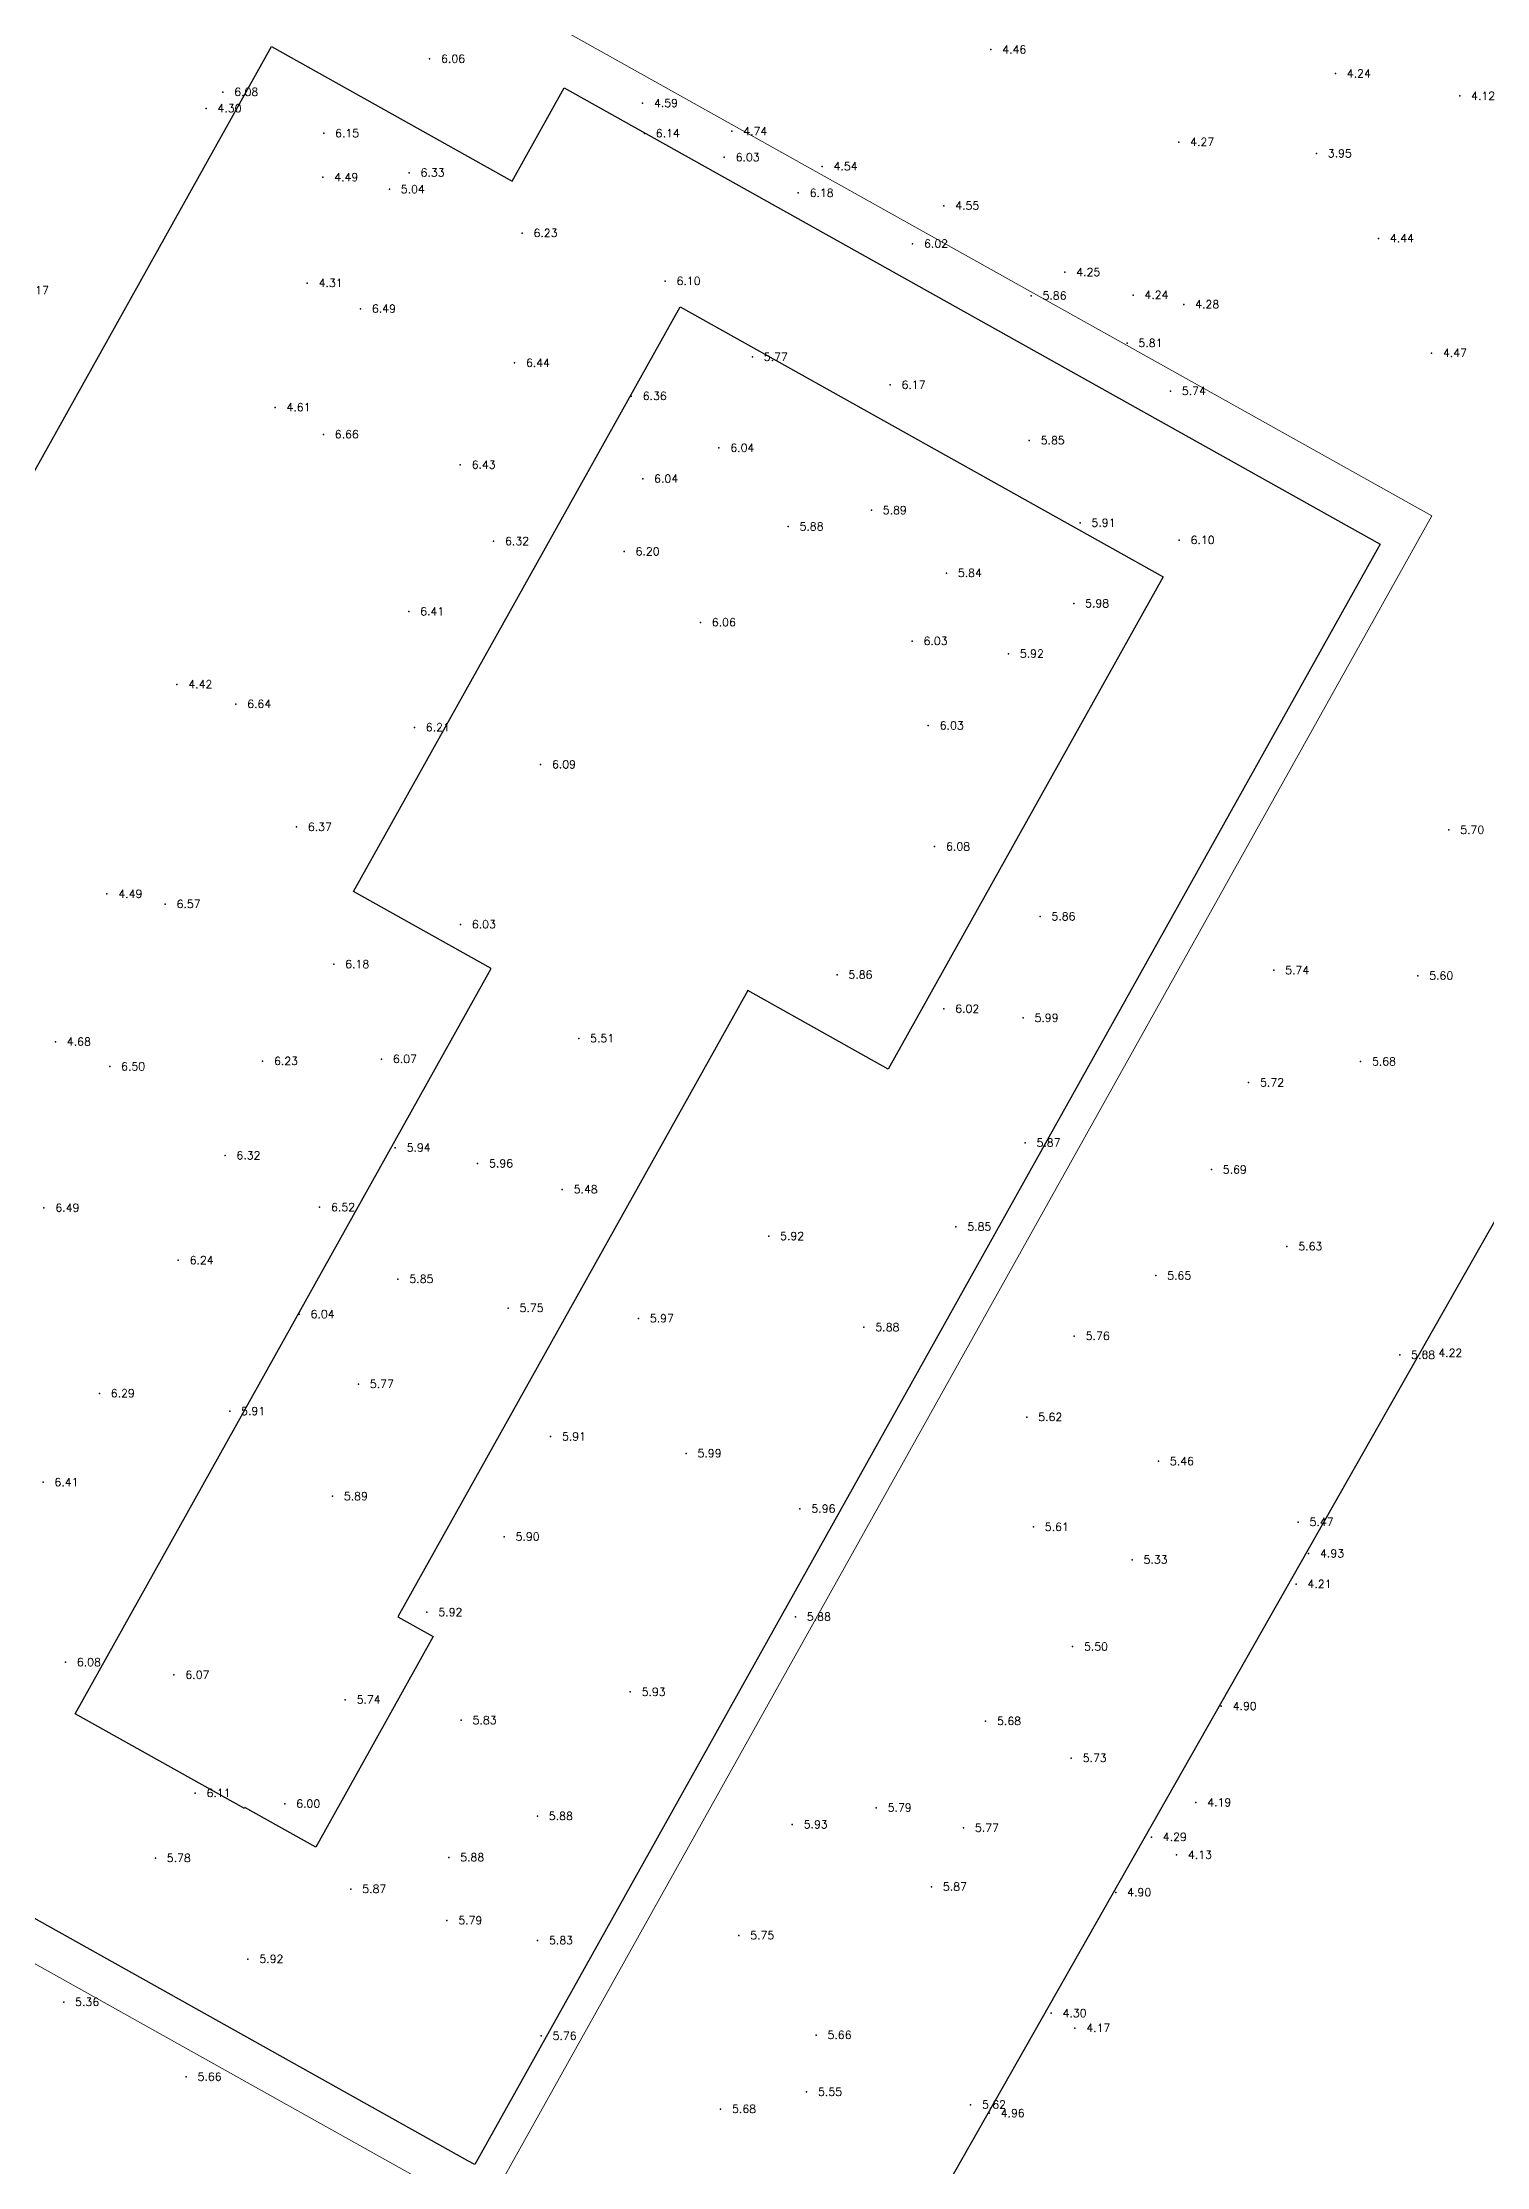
# Model space of a CAD drawing. Header units: millimetres. Extents: x 202260060 to 202696734, y 2689137542 to 2689595480.
# Drawn here: x 202478839 to 202614267, y 2689239099 to 2689438189 of the extents above; entities that cross this region are included whole.
import ezdxf

# ---------------------------------------------------------------- set-up
doc = ezdxf.new("R2010")
doc.units = ezdxf.units.MM
doc.header["$MEASUREMENT"] = 0
for name, color, linetype in [('10', 7, 'Continuous'), ('10-ELEV', 1, 'Continuous'), ('範圍線', 50, 'Continuous')]:
    doc.layers.add(name, color=color, linetype=linetype)
doc.layers.add('exclusion', color=6, linetype='Continuous', lineweight=20)
doc.layers.add('海廣公司承租地線', color=112, linetype='Continuous', true_color=0x23e156)
doc.layers.get('0').off()
doc.styles.add('S6', font='SIMPLEX', dxfattribs={"height": 0.083333})

# ---------------------------------------------------------------- blocks, each defined once
blk = doc.blocks.new('10')
blk.add_point((0, 0))
at = {"layer": '10-ELEV', "style": 'S6'}
blk.add_attdef('ELEV', (2.14, -0.73), '', height=1.5, dxfattribs=at)

msp = doc.modelspace()

# ---------------------------------------------------------------- linework, layer by layer
at = {"layer": 'exclusion', "flags": 128}
msp.add_lwpolyline([(202399310, 2689302151), (202488298, 2689461371), (202609144, 2689393830), (202520156, 2689234610), (202399310, 2689302151)], close=True, dxfattribs=at)
at = {"layer": '海廣公司承租地線', "flags": 128}
msp.add_lwpolyline([(202486035, 2689206024, -0.4170853), (202521358, 2689170353), (202524570, 2689168529), (202682456, 2689446356), (202682456, 2689446356), (202539467, 2689526368, -0.6083701), (202480712, 2689504362), (202342372, 2689274198, -0.2693183), (202324094, 2689243787), (202311038, 2689222066), (202448494, 2689139291), (202455884, 2689152294, -0.5855261)], format="xyb", close=True, dxfattribs=at)
at = {"layer": '範圍線', "flags": 128}
for points in [[(202518732, 2689239645), (202403734, 2689303917), (202430079, 2689351055), (202446664, 2689341785), (202500330, 2689437806), (202522886, 2689425199), (202527765, 2689433928), (202604285, 2689391161), (202519395, 2689239274)], [(202504461, 2689269043), (202497827, 2689272751), (202497778, 2689272664), (202481891, 2689281543), (202520921, 2689351376), (202508001, 2689358597), (202538640, 2689413416), (202583944, 2689388095), (202558160, 2689341962), (202544979, 2689349329), (202512170, 2689290625), (202515487, 2689288771)]]:
    msp.add_lwpolyline(points, close=True, dxfattribs=at)

# ---------------------------------------------------------------- block references
at = {"layer": '10'}
ref = msp.add_blockref('10', (202567781, 2689437521, 4457), dxfattribs=dict(at, xscale=500, yscale=500, zscale=500))
ref.add_attrib('ELEV', '4.46', (202568853, 2689437158, 4457), dxfattribs={"layer": '10-ELEV', "height": 750, "style": 'S6'})
ref = msp.add_blockref('10', (202515151, 2689436653, 6061), dxfattribs=dict(at, xscale=500, yscale=500, zscale=500))
ref.add_attrib('ELEV', '6.06', (202516223, 2689436290, 6061), dxfattribs={"layer": '10-ELEV', "height": 750, "style": 'S6'})
ref = msp.add_blockref('10', (202600094, 2689435280, 4237), dxfattribs=dict(at, xscale=500, yscale=500, zscale=500))
ref.add_attrib('ELEV', '4.24', (202601166, 2689434917, 4237), dxfattribs={"layer": '10-ELEV', "height": 750, "style": 'S6'})
ref = msp.add_blockref('10', (202495756, 2689433546, 6079), dxfattribs=dict(at, xscale=500, yscale=500, zscale=500))
ref.add_attrib('ELEV', '6.08', (202496828, 2689433183, 6079), dxfattribs={"layer": '10-ELEV', "height": 750, "style": 'S6'})
ref = msp.add_blockref('10', (202611748, 2689433173, 4124), dxfattribs=dict(at, xscale=500, yscale=500, zscale=500))
ref.add_attrib('ELEV', '4.12', (202612820, 2689432810, 4124), dxfattribs={"layer": '10-ELEV', "height": 750, "style": 'S6'})
ref = msp.add_blockref('10', (202494182, 2689432005, 4303), dxfattribs=dict(at, xscale=500, yscale=500, zscale=500))
ref.add_attrib('ELEV', '4.30', (202495254, 2689431642, 4303), dxfattribs={"layer": '10-ELEV', "height": 750, "style": 'S6'})
ref = msp.add_blockref('10', (202535116, 2689432503, 4593), dxfattribs=dict(at, xscale=500, yscale=500, zscale=500))
ref.add_attrib('ELEV', '4.59', (202536188, 2689432140, 4593), dxfattribs={"layer": '10-ELEV', "height": 750, "style": 'S6'})
ref = msp.add_blockref('10', (202505212, 2689429677, 6146), dxfattribs=dict(at, xscale=500, yscale=500, zscale=500))
ref.add_attrib('ELEV', '6.15', (202506284, 2689429314, 6146), dxfattribs={"layer": '10-ELEV', "height": 750, "style": 'S6'})
ref = msp.add_blockref('10', (202535289, 2689429667, 6137), dxfattribs=dict(at, xscale=500, yscale=500, zscale=500))
ref.add_attrib('ELEV', '6.14', (202536361, 2689429304, 6137), dxfattribs={"layer": '10-ELEV', "height": 750, "style": 'S6'})
ref = msp.add_blockref('10', (202543492, 2689429873, 4741), dxfattribs=dict(at, xscale=500, yscale=500, zscale=500))
ref.add_attrib('ELEV', '4.74', (202544564, 2689429510, 4741), dxfattribs={"layer": '10-ELEV', "height": 750, "style": 'S6'})
ref = msp.add_blockref('10', (202585404, 2689428854, 4273), dxfattribs=dict(at, xscale=500, yscale=500, zscale=500))
ref.add_attrib('ELEV', '4.27', (202586476, 2689428491, 4273), dxfattribs={"layer": '10-ELEV', "height": 750, "style": 'S6'})
ref = msp.add_blockref('10', (202542777, 2689427428, 6025), dxfattribs=dict(at, xscale=500, yscale=500, zscale=500))
ref.add_attrib('ELEV', '6.03', (202543849, 2689427065, 6025), dxfattribs={"layer": '10-ELEV', "height": 750, "style": 'S6'})
ref = msp.add_blockref('10', (202598307, 2689427782, 3949), dxfattribs=dict(at, xscale=500, yscale=500, zscale=500))
ref.add_attrib('ELEV', '3.95', (202599379, 2689427419, 3949), dxfattribs={"layer": '10-ELEV', "height": 750, "style": 'S6'})
ref = msp.add_blockref('10', (202505131, 2689425552, 4494), dxfattribs=dict(at, xscale=500, yscale=500, zscale=500))
ref.add_attrib('ELEV', '4.49', (202506202, 2689425189, 4494), dxfattribs={"layer": '10-ELEV', "height": 750, "style": 'S6'})
ref = msp.add_blockref('10', (202513228, 2689425979, 6327), dxfattribs=dict(at, xscale=500, yscale=500, zscale=500))
ref.add_attrib('ELEV', '6.33', (202514300, 2689425616, 6327), dxfattribs={"layer": '10-ELEV', "height": 750, "style": 'S6'})
ref = msp.add_blockref('10', (202551961, 2689426570, 4544), dxfattribs=dict(at, xscale=500, yscale=500, zscale=500))
ref.add_attrib('ELEV', '4.54', (202553033, 2689426208, 4544), dxfattribs={"layer": '10-ELEV', "height": 750, "style": 'S6'})
ref = msp.add_blockref('10', (202511372, 2689424427, 5041), dxfattribs=dict(at, xscale=500, yscale=500, zscale=500))
ref.add_attrib('ELEV', '5.04', (202512444, 2689424064, 5041), dxfattribs={"layer": '10-ELEV', "height": 750, "style": 'S6'})
ref = msp.add_blockref('10', (202549714, 2689424085, 6184), dxfattribs=dict(at, xscale=500, yscale=500, zscale=500))
ref.add_attrib('ELEV', '6.18', (202550786, 2689423722, 6184), dxfattribs={"layer": '10-ELEV', "height": 750, "style": 'S6'})
ref = msp.add_blockref('10', (202563369, 2689422886, 4547), dxfattribs=dict(at, xscale=500, yscale=500, zscale=500))
ref.add_attrib('ELEV', '4.55', (202564441, 2689422523, 4547), dxfattribs={"layer": '10-ELEV', "height": 750, "style": 'S6'})
ref = msp.add_blockref('10', (202523822, 2689420320, 6231), dxfattribs=dict(at, xscale=500, yscale=500, zscale=500))
ref.add_attrib('ELEV', '6.23', (202524893, 2689419957, 6231), dxfattribs={"layer": '10-ELEV', "height": 750, "style": 'S6'})
ref = msp.add_blockref('10', (202560444, 2689419328, 6017), dxfattribs=dict(at, xscale=500, yscale=500, zscale=500))
ref.add_attrib('ELEV', '6.02', (202561516, 2689418965, 6017), dxfattribs={"layer": '10-ELEV', "height": 750, "style": 'S6'})
ref = msp.add_blockref('10', (202604135, 2689419829, 4437), dxfattribs=dict(at, xscale=500, yscale=500, zscale=500))
ref.add_attrib('ELEV', '4.44', (202605207, 2689419466, 4437), dxfattribs={"layer": '10-ELEV', "height": 750, "style": 'S6'})
ref = msp.add_blockref('10', (202476114, 2689414974, 4173), dxfattribs=dict(at, xscale=500, yscale=500, zscale=500))
ref.add_attrib('ELEV', '4.17', (202477186, 2689414611, 4173), dxfattribs={"layer": '10-ELEV', "height": 750, "style": 'S6'})
ref = msp.add_blockref('10', (202503668, 2689415638, 4308), dxfattribs=dict(at, xscale=500, yscale=500, zscale=500))
ref.add_attrib('ELEV', '4.31', (202504740, 2689415276, 4308), dxfattribs={"layer": '10-ELEV', "height": 750, "style": 'S6'})
ref = msp.add_blockref('10', (202537232, 2689415827, 6097), dxfattribs=dict(at, xscale=500, yscale=500, zscale=500))
ref.add_attrib('ELEV', '6.10', (202538304, 2689415465, 6097), dxfattribs={"layer": '10-ELEV', "height": 750, "style": 'S6'})
ref = msp.add_blockref('10', (202574722, 2689416661, 4251), dxfattribs=dict(at, xscale=500, yscale=500, zscale=500))
ref.add_attrib('ELEV', '4.25', (202575794, 2689416298, 4251), dxfattribs={"layer": '10-ELEV', "height": 750, "style": 'S6'})
ref = msp.add_blockref('10', (202508663, 2689413229, 6491), dxfattribs=dict(at, xscale=500, yscale=500, zscale=500))
ref.add_attrib('ELEV', '6.49', (202509735, 2689412866, 6491), dxfattribs={"layer": '10-ELEV', "height": 750, "style": 'S6'})
ref = msp.add_blockref('10', (202571557, 2689414453, 5863), dxfattribs=dict(at, xscale=500, yscale=500, zscale=500))
ref.add_attrib('ELEV', '5.86', (202572629, 2689414090, 5863), dxfattribs={"layer": '10-ELEV', "height": 750, "style": 'S6'})
ref = msp.add_blockref('10', (202581117, 2689414517, 4240), dxfattribs=dict(at, xscale=500, yscale=500, zscale=500))
ref.add_attrib('ELEV', '4.24', (202582189, 2689414154, 4240), dxfattribs={"layer": '10-ELEV', "height": 750, "style": 'S6'})
ref = msp.add_blockref('10', (202585870, 2689413633, 4280), dxfattribs=dict(at, xscale=500, yscale=500, zscale=500))
ref.add_attrib('ELEV', '4.28', (202586942, 2689413270, 4280), dxfattribs={"layer": '10-ELEV', "height": 750, "style": 'S6'})
ref = msp.add_blockref('10', (202580553, 2689410011, 5814), dxfattribs=dict(at, xscale=500, yscale=500, zscale=500))
ref.add_attrib('ELEV', '5.81', (202581625, 2689409648, 5814), dxfattribs={"layer": '10-ELEV', "height": 750, "style": 'S6'})
ref = msp.add_blockref('10', (202609112, 2689409072, 4470), dxfattribs=dict(at, xscale=500, yscale=500, zscale=500))
ref.add_attrib('ELEV', '4.47', (202610184, 2689408709, 4470), dxfattribs={"layer": '10-ELEV', "height": 750, "style": 'S6'})
ref = msp.add_blockref('10', (202523115, 2689408157, 6435), dxfattribs=dict(at, xscale=500, yscale=500, zscale=500))
ref.add_attrib('ELEV', '6.44', (202524187, 2689407794, 6435), dxfattribs={"layer": '10-ELEV', "height": 750, "style": 'S6'})
ref = msp.add_blockref('10', (202545413, 2689408716, 5769), dxfattribs=dict(at, xscale=500, yscale=500, zscale=500))
ref.add_attrib('ELEV', '5.77', (202546484, 2689408353, 5769), dxfattribs={"layer": '10-ELEV', "height": 750, "style": 'S6'})
ref = msp.add_blockref('10', (202534061, 2689405048, 6364), dxfattribs=dict(at, xscale=500, yscale=500, zscale=500))
ref.add_attrib('ELEV', '6.36', (202535133, 2689404685, 6364), dxfattribs={"layer": '10-ELEV', "height": 750, "style": 'S6'})
ref = msp.add_blockref('10', (202558339, 2689406093, 6169), dxfattribs=dict(at, xscale=500, yscale=500, zscale=500))
ref.add_attrib('ELEV', '6.17', (202559411, 2689405730, 6169), dxfattribs={"layer": '10-ELEV', "height": 750, "style": 'S6'})
ref = msp.add_blockref('10', (202584622, 2689405516, 5736), dxfattribs=dict(at, xscale=500, yscale=500, zscale=500))
ref.add_attrib('ELEV', '5.74', (202585694, 2689405153, 5736), dxfattribs={"layer": '10-ELEV', "height": 750, "style": 'S6'})
ref = msp.add_blockref('10', (202500654, 2689403989, 4611), dxfattribs=dict(at, xscale=500, yscale=500, zscale=500))
ref.add_attrib('ELEV', '4.61', (202501726, 2689403626, 4611), dxfattribs={"layer": '10-ELEV', "height": 750, "style": 'S6'})
ref = msp.add_blockref('10', (202505184, 2689401456, 6659), dxfattribs=dict(at, xscale=500, yscale=500, zscale=500))
ref.add_attrib('ELEV', '6.66', (202506256, 2689401093, 6659), dxfattribs={"layer": '10-ELEV', "height": 750, "style": 'S6'})
ref = msp.add_blockref('10', (202571384, 2689400886, 5845), dxfattribs=dict(at, xscale=500, yscale=500, zscale=500))
ref.add_attrib('ELEV', '5.85', (202572456, 2689400523, 5845), dxfattribs={"layer": '10-ELEV', "height": 750, "style": 'S6'})
ref = msp.add_blockref('10', (202542278, 2689400188, 6044), dxfattribs=dict(at, xscale=500, yscale=500, zscale=500))
ref.add_attrib('ELEV', '6.04', (202543350, 2689399825, 6044), dxfattribs={"layer": '10-ELEV', "height": 750, "style": 'S6'})
ref = msp.add_blockref('10', (202518016, 2689398604, 6434), dxfattribs=dict(at, xscale=500, yscale=500, zscale=500))
ref.add_attrib('ELEV', '6.43', (202519088, 2689398241, 6434), dxfattribs={"layer": '10-ELEV', "height": 750, "style": 'S6'})
ref = msp.add_blockref('10', (202535134, 2689397295, 6038), dxfattribs=dict(at, xscale=500, yscale=500, zscale=500))
ref.add_attrib('ELEV', '6.04', (202536206, 2689396932, 6038), dxfattribs={"layer": '10-ELEV', "height": 750, "style": 'S6'})
ref = msp.add_blockref('10', (202556574, 2689394346, 5889), dxfattribs=dict(at, xscale=500, yscale=500, zscale=500))
ref.add_attrib('ELEV', '5.89', (202557646, 2689393983, 5889), dxfattribs={"layer": '10-ELEV', "height": 750, "style": 'S6'})
ref = msp.add_blockref('10', (202576146, 2689393164, 5911), dxfattribs=dict(at, xscale=500, yscale=500, zscale=500))
ref.add_attrib('ELEV', '5.91', (202577218, 2689392801, 5911), dxfattribs={"layer": '10-ELEV', "height": 750, "style": 'S6'})
ref = msp.add_blockref('10', (202521151, 2689391444, 6323), dxfattribs=dict(at, xscale=500, yscale=500, zscale=500))
ref.add_attrib('ELEV', '6.32', (202522223, 2689391081, 6323), dxfattribs={"layer": '10-ELEV', "height": 750, "style": 'S6'})
ref = msp.add_blockref('10', (202548767, 2689392818, 5882), dxfattribs=dict(at, xscale=500, yscale=500, zscale=500))
ref.add_attrib('ELEV', '5.88', (202549839, 2689392455, 5882), dxfattribs={"layer": '10-ELEV', "height": 750, "style": 'S6'})
ref = msp.add_blockref('10', (202585443, 2689391544, 6100), dxfattribs=dict(at, xscale=500, yscale=500, zscale=500))
ref.add_attrib('ELEV', '6.10', (202586515, 2689391182, 6100), dxfattribs={"layer": '10-ELEV', "height": 750, "style": 'S6'})
ref = msp.add_blockref('10', (202533391, 2689390479, 6196), dxfattribs=dict(at, xscale=500, yscale=500, zscale=500))
ref.add_attrib('ELEV', '6.20', (202534463, 2689390116, 6196), dxfattribs={"layer": '10-ELEV', "height": 750, "style": 'S6'})
ref = msp.add_blockref('10', (202563617, 2689388460, 5836), dxfattribs=dict(at, xscale=500, yscale=500, zscale=500))
ref.add_attrib('ELEV', '5.84', (202564689, 2689388097, 5836), dxfattribs={"layer": '10-ELEV', "height": 750, "style": 'S6'})
ref = msp.add_blockref('10', (202575548, 2689385606, 5980), dxfattribs=dict(at, xscale=500, yscale=500, zscale=500))
ref.add_attrib('ELEV', '5.98', (202576620, 2689385243, 5980), dxfattribs={"layer": '10-ELEV', "height": 750, "style": 'S6'})
ref = msp.add_blockref('10', (202513193, 2689384856, 6411), dxfattribs=dict(at, xscale=500, yscale=500, zscale=500))
ref.add_attrib('ELEV', '6.41', (202514265, 2689384493, 6411), dxfattribs={"layer": '10-ELEV', "height": 750, "style": 'S6'})
ref = msp.add_blockref('10', (202540544, 2689383835, 6059), dxfattribs=dict(at, xscale=500, yscale=500, zscale=500))
ref.add_attrib('ELEV', '6.06', (202541615, 2689383473, 6059), dxfattribs={"layer": '10-ELEV', "height": 750, "style": 'S6'})
ref = msp.add_blockref('10', (202560399, 2689382082, 6027), dxfattribs=dict(at, xscale=500, yscale=500, zscale=500))
ref.add_attrib('ELEV', '6.03', (202561471, 2689381719, 6027), dxfattribs={"layer": '10-ELEV', "height": 750, "style": 'S6'})
ref = msp.add_blockref('10', (202569430, 2689380895, 5924), dxfattribs=dict(at, xscale=500, yscale=500, zscale=500))
ref.add_attrib('ELEV', '5.92', (202570502, 2689380532, 5924), dxfattribs={"layer": '10-ELEV', "height": 750, "style": 'S6'})
ref = msp.add_blockref('10', (202491451, 2689378021, 4420), dxfattribs=dict(at, xscale=500, yscale=500, zscale=500))
ref.add_attrib('ELEV', '4.42', (202492523, 2689377659, 4420), dxfattribs={"layer": '10-ELEV', "height": 750, "style": 'S6'})
ref = msp.add_blockref('10', (202496969, 2689376179, 6637), dxfattribs=dict(at, xscale=500, yscale=500, zscale=500))
ref.add_attrib('ELEV', '6.64', (202498041, 2689375816, 6637), dxfattribs={"layer": '10-ELEV', "height": 750, "style": 'S6'})
ref = msp.add_blockref('10', (202513720, 2689373990, 6214), dxfattribs=dict(at, xscale=500, yscale=500, zscale=500))
ref.add_attrib('ELEV', '6.21', (202514792, 2689373627, 6214), dxfattribs={"layer": '10-ELEV', "height": 750, "style": 'S6'})
ref = msp.add_blockref('10', (202561916, 2689374160, 6026), dxfattribs=dict(at, xscale=500, yscale=500, zscale=500))
ref.add_attrib('ELEV', '6.03', (202562988, 2689373797, 6026), dxfattribs={"layer": '10-ELEV', "height": 750, "style": 'S6'})
ref = msp.add_blockref('10', (202525552, 2689370512, 6093), dxfattribs=dict(at, xscale=500, yscale=500, zscale=500))
ref.add_attrib('ELEV', '6.09', (202526624, 2689370149, 6093), dxfattribs={"layer": '10-ELEV', "height": 750, "style": 'S6'})
ref = msp.add_blockref('10', (202502660, 2689364660, 6366), dxfattribs=dict(at, xscale=500, yscale=500, zscale=500))
ref.add_attrib('ELEV', '6.37', (202503732, 2689364297, 6366), dxfattribs={"layer": '10-ELEV', "height": 750, "style": 'S6'})
ref = msp.add_blockref('10', (202610726, 2689364377, 5701), dxfattribs=dict(at, xscale=500, yscale=500, zscale=500))
ref.add_attrib('ELEV', '5.70', (202611798, 2689364014, 5701), dxfattribs={"layer": '10-ELEV', "height": 750, "style": 'S6'})
ref = msp.add_blockref('10', (202562511, 2689362817, 6080), dxfattribs=dict(at, xscale=500, yscale=500, zscale=500))
ref.add_attrib('ELEV', '6.08', (202563583, 2689362454, 6080), dxfattribs={"layer": '10-ELEV', "height": 750, "style": 'S6'})
ref = msp.add_blockref('10', (202484890, 2689358384, 4485), dxfattribs=dict(at, xscale=500, yscale=500, zscale=500))
ref.add_attrib('ELEV', '4.49', (202485961, 2689358021, 4485), dxfattribs={"layer": '10-ELEV', "height": 750, "style": 'S6'})
ref = msp.add_blockref('10', (202490348, 2689357429, 6574), dxfattribs=dict(at, xscale=500, yscale=500, zscale=500))
ref.add_attrib('ELEV', '6.57', (202491420, 2689357066, 6574), dxfattribs={"layer": '10-ELEV', "height": 750, "style": 'S6'})
ref = msp.add_blockref('10', (202518040, 2689355526, 6026), dxfattribs=dict(at, xscale=500, yscale=500, zscale=500))
ref.add_attrib('ELEV', '6.03', (202519112, 2689355163, 6026), dxfattribs={"layer": '10-ELEV', "height": 750, "style": 'S6'})
ref = msp.add_blockref('10', (202572391, 2689356267, 5864), dxfattribs=dict(at, xscale=500, yscale=500, zscale=500))
ref.add_attrib('ELEV', '5.86', (202573463, 2689355904, 5864), dxfattribs={"layer": '10-ELEV', "height": 750, "style": 'S6'})
ref = msp.add_blockref('10', (202506157, 2689351796, 6184), dxfattribs=dict(at, xscale=500, yscale=500, zscale=500))
ref.add_attrib('ELEV', '6.18', (202507229, 2689351433, 6184), dxfattribs={"layer": '10-ELEV', "height": 750, "style": 'S6'})
ref = msp.add_blockref('10', (202594314, 2689351226, 5743), dxfattribs=dict(at, xscale=500, yscale=500, zscale=500))
ref.add_attrib('ELEV', '5.74', (202595386, 2689350863, 5743), dxfattribs={"layer": '10-ELEV', "height": 750, "style": 'S6'})
ref = msp.add_blockref('10', (202553355, 2689350804, 5863), dxfattribs=dict(at, xscale=500, yscale=500, zscale=500))
ref.add_attrib('ELEV', '5.86', (202554427, 2689350442, 5863), dxfattribs={"layer": '10-ELEV', "height": 750, "style": 'S6'})
ref = msp.add_blockref('10', (202607820, 2689350716, 5599), dxfattribs=dict(at, xscale=500, yscale=500, zscale=500))
ref.add_attrib('ELEV', '5.60', (202608892, 2689350353, 5599), dxfattribs={"layer": '10-ELEV', "height": 750, "style": 'S6'})
ref = msp.add_blockref('10', (202563369, 2689347612, 6024), dxfattribs=dict(at, xscale=500, yscale=500, zscale=500))
ref.add_attrib('ELEV', '6.02', (202564441, 2689347249, 6024), dxfattribs={"layer": '10-ELEV', "height": 750, "style": 'S6'})
ref = msp.add_blockref('10', (202570806, 2689346755, 5985), dxfattribs=dict(at, xscale=500, yscale=500, zscale=500))
ref.add_attrib('ELEV', '5.99', (202571878, 2689346392, 5985), dxfattribs={"layer": '10-ELEV', "height": 750, "style": 'S6'})
ref = msp.add_blockref('10', (202480056, 2689344523, 4676), dxfattribs=dict(at, xscale=500, yscale=500, zscale=500))
ref.add_attrib('ELEV', '4.68', (202481128, 2689344161, 4676), dxfattribs={"layer": '10-ELEV', "height": 750, "style": 'S6'})
ref = msp.add_blockref('10', (202529132, 2689344834, 5511), dxfattribs=dict(at, xscale=500, yscale=500, zscale=500))
ref.add_attrib('ELEV', '5.51', (202530204, 2689344471, 5511), dxfattribs={"layer": '10-ELEV', "height": 750, "style": 'S6'})
ref = msp.add_blockref('10', (202485145, 2689342204, 6497), dxfattribs=dict(at, xscale=500, yscale=500, zscale=500))
ref.add_attrib('ELEV', '6.50', (202486217, 2689341841, 6497), dxfattribs={"layer": '10-ELEV', "height": 750, "style": 'S6'})
ref = msp.add_blockref('10', (202499482, 2689342713, 6233), dxfattribs=dict(at, xscale=500, yscale=500, zscale=500))
ref.add_attrib('ELEV', '6.23', (202500554, 2689342350, 6233), dxfattribs={"layer": '10-ELEV', "height": 750, "style": 'S6'})
ref = msp.add_blockref('10', (202510635, 2689342902, 6068), dxfattribs=dict(at, xscale=500, yscale=500, zscale=500))
ref.add_attrib('ELEV', '6.07', (202511707, 2689342539, 6068), dxfattribs={"layer": '10-ELEV', "height": 750, "style": 'S6'})
ref = msp.add_blockref('10', (202602452, 2689342671, 5678), dxfattribs=dict(at, xscale=500, yscale=500, zscale=500))
ref.add_attrib('ELEV', '5.68', (202603524, 2689342308, 5678), dxfattribs={"layer": '10-ELEV', "height": 750, "style": 'S6'})
ref = msp.add_blockref('10', (202591957, 2689340702, 5722), dxfattribs=dict(at, xscale=500, yscale=500, zscale=500))
ref.add_attrib('ELEV', '5.72', (202593029, 2689340339, 5722), dxfattribs={"layer": '10-ELEV', "height": 750, "style": 'S6'})
ref = msp.add_blockref('10', (202495961, 2689333867, 6315), dxfattribs=dict(at, xscale=500, yscale=500, zscale=500))
ref.add_attrib('ELEV', '6.32', (202497033, 2689333504, 6315), dxfattribs={"layer": '10-ELEV', "height": 750, "style": 'S6'})
ref = msp.add_blockref('10', (202511923, 2689334595, 5938), dxfattribs=dict(at, xscale=500, yscale=500, zscale=500))
ref.add_attrib('ELEV', '5.94', (202512995, 2689334232, 5938), dxfattribs={"layer": '10-ELEV', "height": 750, "style": 'S6'})
ref = msp.add_blockref('10', (202570994, 2689335056, 5868), dxfattribs=dict(at, xscale=500, yscale=500, zscale=500))
ref.add_attrib('ELEV', '5.87', (202572066, 2689334693, 5868), dxfattribs={"layer": '10-ELEV', "height": 750, "style": 'S6'})
ref = msp.add_blockref('10', (202519653, 2689333114, 5960), dxfattribs=dict(at, xscale=500, yscale=500, zscale=500))
ref.add_attrib('ELEV', '5.96', (202520725, 2689332751, 5960), dxfattribs={"layer": '10-ELEV', "height": 750, "style": 'S6'})
ref = msp.add_blockref('10', (202588461, 2689332537, 5686), dxfattribs=dict(at, xscale=500, yscale=500, zscale=500))
ref.add_attrib('ELEV', '5.69', (202589533, 2689332174, 5686), dxfattribs={"layer": '10-ELEV', "height": 750, "style": 'S6'})
ref = msp.add_blockref('10', (202527588, 2689330685, 5483), dxfattribs=dict(at, xscale=500, yscale=500, zscale=500))
ref.add_attrib('ELEV', '5.48', (202528660, 2689330322, 5483), dxfattribs={"layer": '10-ELEV', "height": 750, "style": 'S6'})
ref = msp.add_blockref('10', (202478981, 2689328959, 6486), dxfattribs=dict(at, xscale=500, yscale=500, zscale=500))
ref.add_attrib('ELEV', '6.49', (202480053, 2689328596, 6486), dxfattribs={"layer": '10-ELEV', "height": 750, "style": 'S6'})
ref = msp.add_blockref('10', (202504833, 2689329010, 6516), dxfattribs=dict(at, xscale=500, yscale=500, zscale=500))
ref.add_attrib('ELEV', '6.52', (202505905, 2689328647, 6516), dxfattribs={"layer": '10-ELEV', "height": 750, "style": 'S6'})
ref = msp.add_blockref('10', (202546947, 2689326303, 5920), dxfattribs=dict(at, xscale=500, yscale=500, zscale=500))
ref.add_attrib('ELEV', '5.92', (202548019, 2689325940, 5920), dxfattribs={"layer": '10-ELEV', "height": 750, "style": 'S6'})
ref = msp.add_blockref('10', (202564500, 2689327182, 5848), dxfattribs=dict(at, xscale=500, yscale=500, zscale=500))
ref.add_attrib('ELEV', '5.85', (202565572, 2689326819, 5848), dxfattribs={"layer": '10-ELEV', "height": 750, "style": 'S6'})
ref = msp.add_blockref('10', (202595546, 2689325341, 5634), dxfattribs=dict(at, xscale=500, yscale=500, zscale=500))
ref.add_attrib('ELEV', '5.63', (202596618, 2689324978, 5634), dxfattribs={"layer": '10-ELEV', "height": 750, "style": 'S6'})
ref = msp.add_blockref('10', (202491573, 2689324039, 6238), dxfattribs=dict(at, xscale=500, yscale=500, zscale=500))
ref.add_attrib('ELEV', '6.24', (202492645, 2689323676, 6238), dxfattribs={"layer": '10-ELEV', "height": 750, "style": 'S6'})
ref = msp.add_blockref('10', (202512179, 2689322281, 5846), dxfattribs=dict(at, xscale=500, yscale=500, zscale=500))
ref.add_attrib('ELEV', '5.85', (202513251, 2689321918, 5846), dxfattribs={"layer": '10-ELEV', "height": 750, "style": 'S6'})
ref = msp.add_blockref('10', (202583247, 2689322604, 5652), dxfattribs=dict(at, xscale=500, yscale=500, zscale=500))
ref.add_attrib('ELEV', '5.65', (202584319, 2689322241, 5652), dxfattribs={"layer": '10-ELEV', "height": 750, "style": 'S6'})
ref = msp.add_blockref('10', (202522515, 2689319568, 5754), dxfattribs=dict(at, xscale=500, yscale=500, zscale=500))
ref.add_attrib('ELEV', '5.75', (202523587, 2689319205, 5754), dxfattribs={"layer": '10-ELEV', "height": 750, "style": 'S6'})
ref = msp.add_blockref('10', (202502914, 2689318988, 6040), dxfattribs=dict(at, xscale=500, yscale=500, zscale=500))
ref.add_attrib('ELEV', '6.04', (202503986, 2689318625, 6040), dxfattribs={"layer": '10-ELEV', "height": 750, "style": 'S6'})
ref = msp.add_blockref('10', (202534733, 2689318591, 5971), dxfattribs=dict(at, xscale=500, yscale=500, zscale=500))
ref.add_attrib('ELEV', '5.97', (202535805, 2689318228, 5971), dxfattribs={"layer": '10-ELEV', "height": 750, "style": 'S6'})
ref = msp.add_blockref('10', (202555884, 2689317764, 5879), dxfattribs=dict(at, xscale=500, yscale=500, zscale=500))
ref.add_attrib('ELEV', '5.88', (202556956, 2689317401, 5879), dxfattribs={"layer": '10-ELEV', "height": 750, "style": 'S6'})
ref = msp.add_blockref('10', (202575607, 2689316944, 5759), dxfattribs=dict(at, xscale=500, yscale=500, zscale=500))
ref.add_attrib('ELEV', '5.76', (202576679, 2689316581, 5759), dxfattribs={"layer": '10-ELEV', "height": 750, "style": 'S6'})
ref = msp.add_blockref('10', (202608676, 2689315360, 4224), dxfattribs=dict(at, xscale=500, yscale=500, zscale=500))
ref.add_attrib('ELEV', '4.22', (202609748, 2689314997, 4224), dxfattribs={"layer": '10-ELEV', "height": 750, "style": 'S6'})
ref = msp.add_blockref('10', (202606122, 2689315173, 5684), dxfattribs=dict(at, xscale=500, yscale=500, zscale=500))
ref.add_attrib('ELEV', '5.68', (202607194, 2689314810, 5684), dxfattribs={"layer": '10-ELEV', "height": 750, "style": 'S6'})
ref = msp.add_blockref('10', (202484174, 2689311566, 6286), dxfattribs=dict(at, xscale=500, yscale=500, zscale=500))
ref.add_attrib('ELEV', '6.29', (202485246, 2689311203, 6286), dxfattribs={"layer": '10-ELEV', "height": 750, "style": 'S6'})
ref = msp.add_blockref('10', (202508470, 2689312442, 5774), dxfattribs=dict(at, xscale=500, yscale=500, zscale=500))
ref.add_attrib('ELEV', '5.77', (202509542, 2689312079, 5774), dxfattribs={"layer": '10-ELEV', "height": 750, "style": 'S6'})
ref = msp.add_blockref('10', (202496402, 2689309903, 5905), dxfattribs=dict(at, xscale=500, yscale=500, zscale=500))
ref.add_attrib('ELEV', '5.91', (202497474, 2689309540, 5905), dxfattribs={"layer": '10-ELEV', "height": 750, "style": 'S6'})
ref = msp.add_blockref('10', (202571153, 2689309345, 5615), dxfattribs=dict(at, xscale=500, yscale=500, zscale=500))
ref.add_attrib('ELEV', '5.62', (202572225, 2689308982, 5615), dxfattribs={"layer": '10-ELEV', "height": 750, "style": 'S6'})
ref = msp.add_blockref('10', (202526489, 2689307516, 5912), dxfattribs=dict(at, xscale=500, yscale=500, zscale=500))
ref.add_attrib('ELEV', '5.91', (202527561, 2689307153, 5912), dxfattribs={"layer": '10-ELEV', "height": 750, "style": 'S6'})
ref = msp.add_blockref('10', (202539203, 2689305941, 5989), dxfattribs=dict(at, xscale=500, yscale=500, zscale=500))
ref.add_attrib('ELEV', '5.99', (202540275, 2689305578, 5989), dxfattribs={"layer": '10-ELEV', "height": 750, "style": 'S6'})
ref = msp.add_blockref('10', (202583504, 2689305207, 5461), dxfattribs=dict(at, xscale=500, yscale=500, zscale=500))
ref.add_attrib('ELEV', '5.46', (202584576, 2689304844, 5461), dxfattribs={"layer": '10-ELEV', "height": 750, "style": 'S6'})
ref = msp.add_blockref('10', (202478897, 2689303242, 6408), dxfattribs=dict(at, xscale=500, yscale=500, zscale=500))
ref.add_attrib('ELEV', '6.41', (202479969, 2689302879, 6408), dxfattribs={"layer": '10-ELEV', "height": 750, "style": 'S6'})
ref = msp.add_blockref('10', (202506034, 2689301922, 5886), dxfattribs=dict(at, xscale=500, yscale=500, zscale=500))
ref.add_attrib('ELEV', '5.89', (202507106, 2689301559, 5886), dxfattribs={"layer": '10-ELEV', "height": 750, "style": 'S6'})
ref = msp.add_blockref('10', (202549881, 2689300753, 5963), dxfattribs=dict(at, xscale=500, yscale=500, zscale=500))
ref.add_attrib('ELEV', '5.96', (202550953, 2689300390, 5963), dxfattribs={"layer": '10-ELEV', "height": 750, "style": 'S6'})
ref = msp.add_blockref('10', (202596600, 2689299507, 5474), dxfattribs=dict(at, xscale=500, yscale=500, zscale=500))
ref.add_attrib('ELEV', '5.47', (202597672, 2689299144, 5474), dxfattribs={"layer": '10-ELEV', "height": 750, "style": 'S6'})
ref = msp.add_blockref('10', (202522141, 2689298131, 5895), dxfattribs=dict(at, xscale=500, yscale=500, zscale=500))
ref.add_attrib('ELEV', '5.90', (202523213, 2689297768, 5895), dxfattribs={"layer": '10-ELEV', "height": 750, "style": 'S6'})
ref = msp.add_blockref('10', (202571767, 2689299045, 5607), dxfattribs=dict(at, xscale=500, yscale=500, zscale=500))
ref.add_attrib('ELEV', '5.61', (202572839, 2689298682, 5607), dxfattribs={"layer": '10-ELEV', "height": 750, "style": 'S6'})
ref = msp.add_blockref('10', (202581031, 2689295972, 5330), dxfattribs=dict(at, xscale=500, yscale=500, zscale=500))
ref.add_attrib('ELEV', '5.33', (202582103, 2689295609, 5330), dxfattribs={"layer": '10-ELEV', "height": 750, "style": 'S6'})
ref = msp.add_blockref('10', (202597585, 2689296559, 4934), dxfattribs=dict(at, xscale=500, yscale=500, zscale=500))
ref.add_attrib('ELEV', '4.93', (202598657, 2689296196, 4934), dxfattribs={"layer": '10-ELEV', "height": 750, "style": 'S6'})
ref = msp.add_blockref('10', (202596403, 2689293691, 4209), dxfattribs=dict(at, xscale=500, yscale=500, zscale=500))
ref.add_attrib('ELEV', '4.21', (202597475, 2689293328, 4209), dxfattribs={"layer": '10-ELEV', "height": 750, "style": 'S6'})
ref = msp.add_blockref('10', (202514897, 2689291052, 5915), dxfattribs=dict(at, xscale=500, yscale=500, zscale=500))
ref.add_attrib('ELEV', '5.92', (202515969, 2689290689, 5915), dxfattribs={"layer": '10-ELEV', "height": 750, "style": 'S6'})
ref = msp.add_blockref('10', (202549453, 2689290628, 5880), dxfattribs=dict(at, xscale=500, yscale=500, zscale=500))
ref.add_attrib('ELEV', '5.88', (202550525, 2689290265, 5880), dxfattribs={"layer": '10-ELEV', "height": 750, "style": 'S6'})
ref = msp.add_blockref('10', (202575445, 2689287827, 5499), dxfattribs=dict(at, xscale=500, yscale=500, zscale=500))
ref.add_attrib('ELEV', '5.50', (202576517, 2689287464, 5499), dxfattribs={"layer": '10-ELEV', "height": 750, "style": 'S6'})
ref = msp.add_blockref('10', (202480996, 2689286365, 6084), dxfattribs=dict(at, xscale=500, yscale=500, zscale=500))
ref.add_attrib('ELEV', '6.08', (202482068, 2689286002, 6084), dxfattribs={"layer": '10-ELEV', "height": 750, "style": 'S6'})
ref = msp.add_blockref('10', (202491171, 2689285181, 6065), dxfattribs=dict(at, xscale=500, yscale=500, zscale=500))
ref.add_attrib('ELEV', '6.07', (202492243, 2689284818, 6065), dxfattribs={"layer": '10-ELEV', "height": 750, "style": 'S6'})
ref = msp.add_blockref('10', (202533960, 2689283578, 5933), dxfattribs=dict(at, xscale=500, yscale=500, zscale=500))
ref.add_attrib('ELEV', '5.93', (202535032, 2689283215, 5933), dxfattribs={"layer": '10-ELEV', "height": 750, "style": 'S6'})
ref = msp.add_blockref('10', (202507231, 2689282857, 5741), dxfattribs=dict(at, xscale=500, yscale=500, zscale=500))
ref.add_attrib('ELEV', '5.74', (202508303, 2689282494, 5741), dxfattribs={"layer": '10-ELEV', "height": 750, "style": 'S6'})
ref = msp.add_blockref('10', (202589389, 2689282249, 4896), dxfattribs=dict(at, xscale=500, yscale=500, zscale=500))
ref.add_attrib('ELEV', '4.90', (202590461, 2689281886, 4896), dxfattribs={"layer": '10-ELEV', "height": 750, "style": 'S6'})
ref = msp.add_blockref('10', (202518104, 2689280923, 5826), dxfattribs=dict(at, xscale=500, yscale=500, zscale=500))
ref.add_attrib('ELEV', '5.83', (202519176, 2689280560, 5826), dxfattribs={"layer": '10-ELEV', "height": 750, "style": 'S6'})
ref = msp.add_blockref('10', (202567290, 2689280849, 5677), dxfattribs=dict(at, xscale=500, yscale=500, zscale=500))
ref.add_attrib('ELEV', '5.68', (202568362, 2689280486, 5677), dxfattribs={"layer": '10-ELEV', "height": 750, "style": 'S6'})
ref = msp.add_blockref('10', (202575322, 2689277381, 5728), dxfattribs=dict(at, xscale=500, yscale=500, zscale=500))
ref.add_attrib('ELEV', '5.73', (202576394, 2689277018, 5728), dxfattribs={"layer": '10-ELEV', "height": 750, "style": 'S6'})
ref = msp.add_blockref('10', (202493159, 2689274100, 6112), dxfattribs=dict(at, xscale=500, yscale=500, zscale=500))
ref.add_attrib('ELEV', '6.11', (202494231, 2689273737, 6112), dxfattribs={"layer": '10-ELEV', "height": 750, "style": 'S6'})
ref = msp.add_blockref('10', (202501565, 2689273101, 6004), dxfattribs=dict(at, xscale=500, yscale=500, zscale=500))
ref.add_attrib('ELEV', '6.00', (202502637, 2689272738, 6004), dxfattribs={"layer": '10-ELEV', "height": 750, "style": 'S6'})
ref = msp.add_blockref('10', (202525256, 2689271942, 5877), dxfattribs=dict(at, xscale=500, yscale=500, zscale=500))
ref.add_attrib('ELEV', '5.88', (202526328, 2689271579, 5877), dxfattribs={"layer": '10-ELEV', "height": 750, "style": 'S6'})
ref = msp.add_blockref('10', (202557036, 2689272728, 5791), dxfattribs=dict(at, xscale=500, yscale=500, zscale=500))
ref.add_attrib('ELEV', '5.79', (202558108, 2689272365, 5791), dxfattribs={"layer": '10-ELEV', "height": 750, "style": 'S6'})
ref = msp.add_blockref('10', (202587006, 2689273221, 4189), dxfattribs=dict(at, xscale=500, yscale=500, zscale=500))
ref.add_attrib('ELEV', '4.19', (202588078, 2689272858, 4189), dxfattribs={"layer": '10-ELEV', "height": 750, "style": 'S6'})
ref = msp.add_blockref('10', (202549157, 2689271159, 5932), dxfattribs=dict(at, xscale=500, yscale=500, zscale=500))
ref.add_attrib('ELEV', '5.93', (202550229, 2689270796, 5932), dxfattribs={"layer": '10-ELEV', "height": 750, "style": 'S6'})
ref = msp.add_blockref('10', (202565215, 2689270847, 5767), dxfattribs=dict(at, xscale=500, yscale=500, zscale=500))
ref.add_attrib('ELEV', '5.77', (202566287, 2689270484, 5767), dxfattribs={"layer": '10-ELEV', "height": 750, "style": 'S6'})
ref = msp.add_blockref('10', (202582835, 2689269984, 4288), dxfattribs=dict(at, xscale=500, yscale=500, zscale=500))
ref.add_attrib('ELEV', '4.29', (202583907, 2689269621, 4288), dxfattribs={"layer": '10-ELEV', "height": 750, "style": 'S6'})
ref = msp.add_blockref('10', (202489427, 2689268007, 5776), dxfattribs=dict(at, xscale=500, yscale=500, zscale=500))
ref.add_attrib('ELEV', '5.78', (202490499, 2689267644, 5776), dxfattribs={"layer": '10-ELEV', "height": 750, "style": 'S6'})
ref = msp.add_blockref('10', (202516945, 2689268068, 5882), dxfattribs=dict(at, xscale=500, yscale=500, zscale=500))
ref.add_attrib('ELEV', '5.88', (202518017, 2689267705, 5882), dxfattribs={"layer": '10-ELEV', "height": 750, "style": 'S6'})
ref = msp.add_blockref('10', (202585194, 2689268309, 4128), dxfattribs=dict(at, xscale=500, yscale=500, zscale=500))
ref.add_attrib('ELEV', '4.13', (202586266, 2689267946, 4128), dxfattribs={"layer": '10-ELEV', "height": 750, "style": 'S6'})
ref = msp.add_blockref('10', (202507760, 2689265108, 5872), dxfattribs=dict(at, xscale=500, yscale=500, zscale=500))
ref.add_attrib('ELEV', '5.87', (202508832, 2689264745, 5872), dxfattribs={"layer": '10-ELEV', "height": 750, "style": 'S6'})
ref = msp.add_blockref('10', (202562214, 2689265322, 5866), dxfattribs=dict(at, xscale=500, yscale=500, zscale=500))
ref.add_attrib('ELEV', '5.87', (202563286, 2689264959, 5866), dxfattribs={"layer": '10-ELEV', "height": 750, "style": 'S6'})
ref = msp.add_blockref('10', (202579494, 2689264794, 4897), dxfattribs=dict(at, xscale=500, yscale=500, zscale=500))
ref.add_attrib('ELEV', '4.90', (202580566, 2689264431, 4897), dxfattribs={"layer": '10-ELEV', "height": 750, "style": 'S6'})
ref = msp.add_blockref('10', (202516767, 2689262163, 5788), dxfattribs=dict(at, xscale=500, yscale=500, zscale=500))
ref.add_attrib('ELEV', '5.79', (202517839, 2689261800, 5788), dxfattribs={"layer": '10-ELEV', "height": 750, "style": 'S6'})
ref = msp.add_blockref('10', (202525274, 2689260291, 5830), dxfattribs=dict(at, xscale=500, yscale=500, zscale=500))
ref.add_attrib('ELEV', '5.83', (202526346, 2689259928, 5830), dxfattribs={"layer": '10-ELEV', "height": 750, "style": 'S6'})
ref = msp.add_blockref('10', (202544146, 2689260759, 5747), dxfattribs=dict(at, xscale=500, yscale=500, zscale=500))
ref.add_attrib('ELEV', '5.75', (202545218, 2689260396, 5747), dxfattribs={"layer": '10-ELEV', "height": 750, "style": 'S6'})
ref = msp.add_blockref('10', (202498110, 2689258543, 5917), dxfattribs=dict(at, xscale=500, yscale=500, zscale=500))
ref.add_attrib('ELEV', '5.92', (202499182, 2689258180, 5917), dxfattribs={"layer": '10-ELEV', "height": 750, "style": 'S6'})
ref = msp.add_blockref('10', (202480835, 2689254510, 5356), dxfattribs=dict(at, xscale=500, yscale=500, zscale=500))
ref.add_attrib('ELEV', '5.36', (202481906, 2689254148, 5356), dxfattribs={"layer": '10-ELEV', "height": 750, "style": 'S6'})
ref = msp.add_blockref('10', (202573435, 2689253464, 4302), dxfattribs=dict(at, xscale=500, yscale=500, zscale=500))
ref.add_attrib('ELEV', '4.30', (202574507, 2689253101, 4302), dxfattribs={"layer": '10-ELEV', "height": 750, "style": 'S6'})
ref = msp.add_blockref('10', (202575663, 2689252071, 4173), dxfattribs=dict(at, xscale=500, yscale=500, zscale=500))
ref.add_attrib('ELEV', '4.17', (202576735, 2689251708, 4173), dxfattribs={"layer": '10-ELEV', "height": 750, "style": 'S6'})
ref = msp.add_blockref('10', (202525609, 2689251346, 5755), dxfattribs=dict(at, xscale=500, yscale=500, zscale=500))
ref.add_attrib('ELEV', '5.76', (202526681, 2689250983, 5755), dxfattribs={"layer": '10-ELEV', "height": 750, "style": 'S6'})
ref = msp.add_blockref('10', (202551391, 2689251425, 5656), dxfattribs=dict(at, xscale=500, yscale=500, zscale=500))
ref.add_attrib('ELEV', '5.66', (202552463, 2689251062, 5656), dxfattribs={"layer": '10-ELEV', "height": 750, "style": 'S6'})
ref = msp.add_blockref('10', (202492317, 2689247506, 5655), dxfattribs=dict(at, xscale=500, yscale=500, zscale=500))
ref.add_attrib('ELEV', '5.66', (202493389, 2689247143, 5655), dxfattribs={"layer": '10-ELEV', "height": 750, "style": 'S6'})
ref = msp.add_blockref('10', (202550505, 2689246091, 5551), dxfattribs=dict(at, xscale=500, yscale=500, zscale=500))
ref.add_attrib('ELEV', '5.55', (202551577, 2689245728, 5551), dxfattribs={"layer": '10-ELEV', "height": 750, "style": 'S6'})
ref = msp.add_blockref('10', (202542440, 2689244486, 5676), dxfattribs=dict(at, xscale=500, yscale=500, zscale=500))
ref.add_attrib('ELEV', '5.68', (202543512, 2689244123, 5676), dxfattribs={"layer": '10-ELEV', "height": 750, "style": 'S6'})
ref = msp.add_blockref('10', (202565878, 2689244895, 5618), dxfattribs=dict(at, xscale=500, yscale=500, zscale=500))
ref.add_attrib('ELEV', '5.62', (202566950, 2689244532, 5618), dxfattribs={"layer": '10-ELEV', "height": 750, "style": 'S6'})
ref = msp.add_blockref('10', (202567632, 2689244099, 4959), dxfattribs=dict(at, xscale=500, yscale=500, zscale=500))
ref.add_attrib('ELEV', '4.96', (202568704, 2689243736, 4959), dxfattribs={"layer": '10-ELEV', "height": 750, "style": 'S6'})

doc.saveas('drawing.dxf')
